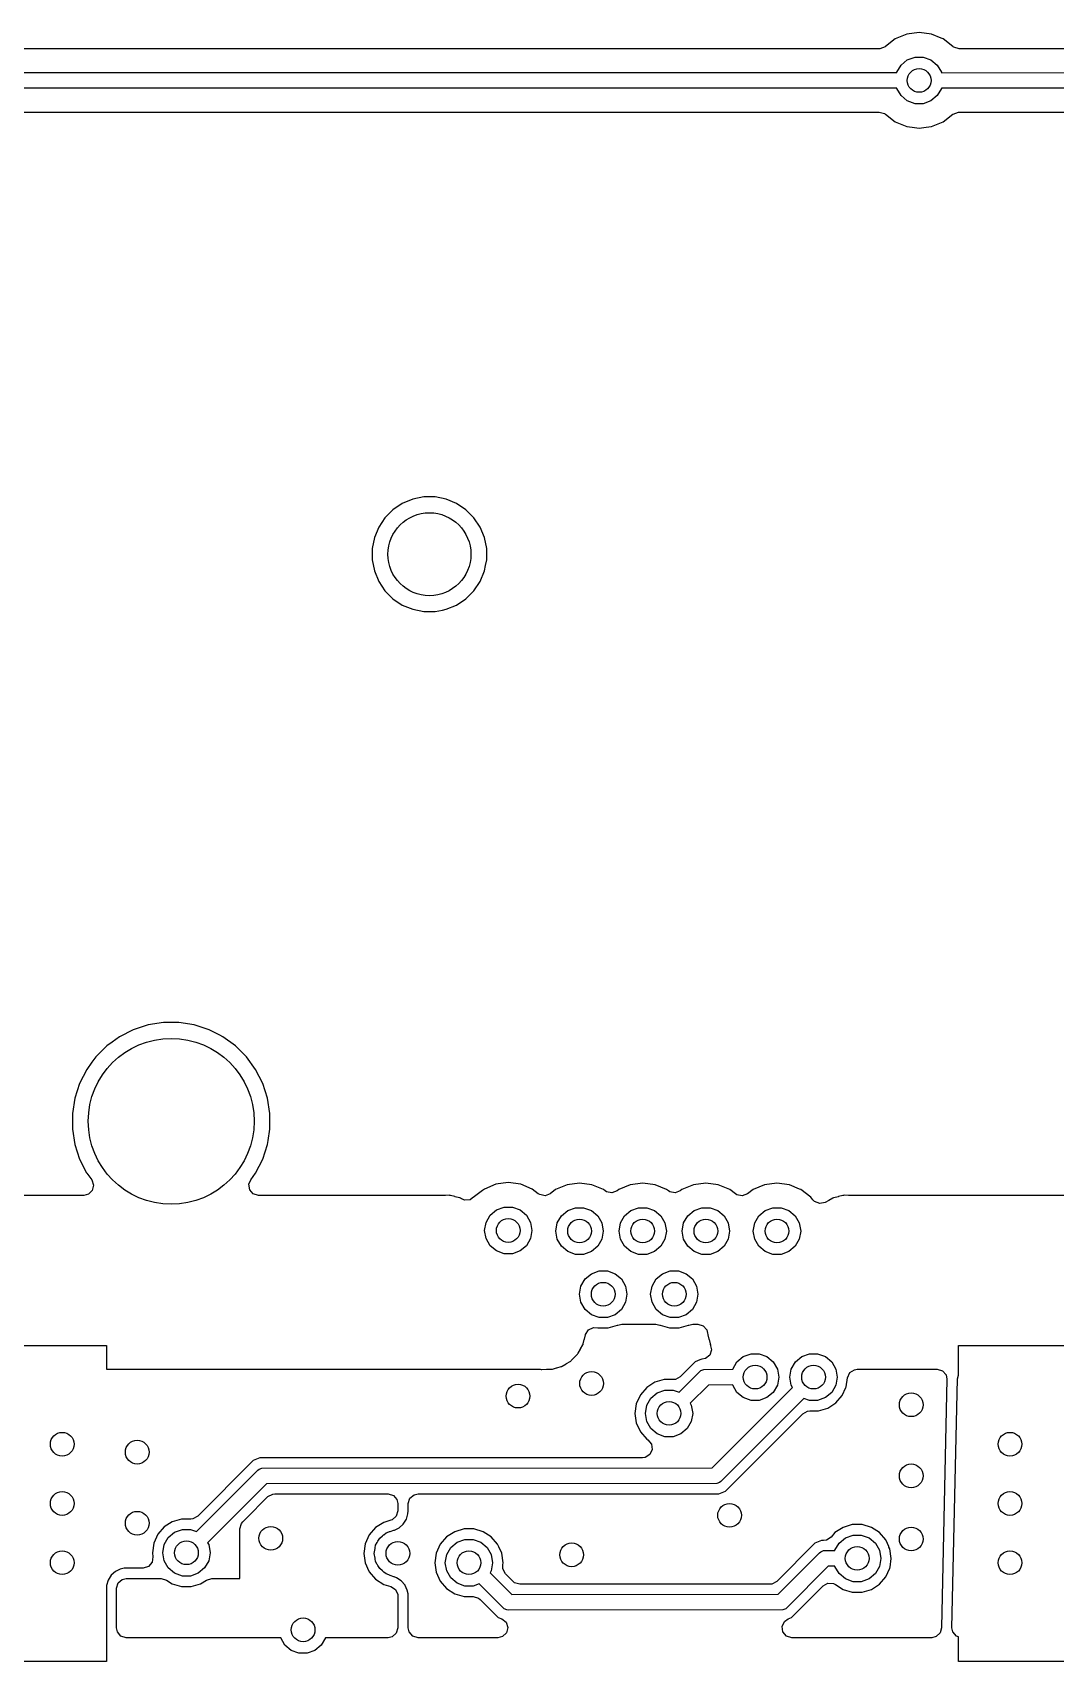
# Model space of a CAD drawing. Extents: x 0.7 to 11, y -6.1 to -1.6.
# Drawn here: x 2.046 to 2.556, y -6.119 to -5.307 of the extents above; entities that cross this region are included whole.
import ezdxf

# ---------------------------------------------------------------- set-up
doc = ezdxf.new("R2010")
doc.units = 0
doc.header["$MEASUREMENT"] = 0
doc.layers.add('BLACK', color=7, linetype='CONTINUOUS')

msp = doc.modelspace()

# ---------------------------------------------------------------- linework, layer by layer
at = {"layer": 'BLACK', "linetype": 'CONTINUOUS'}
for p, q in [((2.47627, -5.31006), (2.47133, -5.31385)), ((2.48202, -5.30768), (2.47627, -5.31006)), ((2.47627, -5.31006), (2.47627, -5.31006)), ((2.48819, -5.30686), (2.48202, -5.30768)), ((2.48202, -5.30768), (2.48202, -5.30768)), ((2.49436, -5.30768), (2.48819, -5.30686)), ((2.48819, -5.30686), (2.48819, -5.30686)), ((2.49918, -5.30967), (2.49436, -5.30768)), ((2.49436, -5.30768), (2.49436, -5.30768)), ((2.50011, -5.31006), (2.49918, -5.30967)), ((2.50505, -5.31385), (2.50011, -5.31006)), ((2.46824, -5.31494), (1.79947, -5.31494)), ((2.46865, -5.31492), (2.46824, -5.31494)), ((2.47122, -5.31393), (2.46865, -5.31492)), ((2.47133, -5.31385), (2.47122, -5.31393)), ((2.47133, -5.31385), (2.47133, -5.31385)), ((2.50516, -5.31393), (2.50505, -5.31385)), ((2.50505, -5.31385), (2.50505, -5.31385)), ((2.50549, -5.31417), (2.50516, -5.31393)), ((2.50813, -5.31494), (2.50549, -5.31417)), ((3.27139, -5.31494), (2.50813, -5.31494)), ((1.79066, -5.32685), (2.47707, -5.32677)), ((2.47707, -5.32677), (2.47709, -5.32667)), ((2.47709, -5.32667), (2.47914, -5.32312)), ((2.47914, -5.32312), (2.48228, -5.32048)), ((2.48228, -5.32048), (2.48614, -5.31908)), ((2.48614, -5.31908), (2.49024, -5.31908)), ((2.49024, -5.31908), (2.49409, -5.32048)), ((2.49409, -5.32048), (2.49724, -5.32312)), ((2.49724, -5.32312), (2.49929, -5.32667)), ((2.49929, -5.32667), (2.49932, -5.32685)), ((2.49932, -5.32685), (3.28022, -5.32677)), ((2.47706, -5.33457), (1.79064, -5.33464)), ((2.47709, -5.33475), (2.47706, -5.33457)), ((2.47914, -5.3383), (2.47709, -5.33475)), ((2.49929, -5.33475), (2.49724, -5.3383)), ((2.49931, -5.33464), (2.49929, -5.33475)), ((3.28021, -5.33457), (2.49931, -5.33464)), ((2.48228, -5.34094), (2.47914, -5.3383)), ((2.48614, -5.34234), (2.48228, -5.34094)), ((2.49024, -5.34234), (2.48614, -5.34234)), ((2.49409, -5.34094), (2.49024, -5.34234)), ((2.49724, -5.3383), (2.49409, -5.34094)), ((1.79947, -5.34648), (2.46824, -5.34648)), ((2.46824, -5.34648), (2.47088, -5.34725)), ((2.47088, -5.34725), (2.47122, -5.34749)), ((2.47122, -5.34749), (2.47133, -5.34757)), ((2.47133, -5.34757), (2.47133, -5.34757)), ((2.47133, -5.34757), (2.47627, -5.35136)), ((2.50011, -5.35136), (2.50505, -5.34757)), ((2.50505, -5.34757), (2.50516, -5.34749)), ((2.50505, -5.34757), (2.50505, -5.34757)), ((2.50516, -5.34749), (2.50773, -5.34649)), ((2.50773, -5.34649), (2.50813, -5.34648)), ((2.50813, -5.34648), (3.27139, -5.34648)), ((2.47627, -5.35136), (2.48202, -5.35374)), ((2.48202, -5.35374), (2.4847, -5.35409)), ((2.4847, -5.35409), (2.48819, -5.35455)), ((2.48819, -5.35455), (2.49168, -5.35409)), ((2.48819, -5.35455), (2.48819, -5.35455)), ((2.48819, -5.35455), (2.48819, -5.35455)), ((2.49168, -5.35409), (2.49436, -5.35374)), ((2.49436, -5.35374), (2.50011, -5.35136)), ((2.22589, -5.54474), (2.22191, -5.54872)), ((2.23056, -5.54162), (2.22589, -5.54474)), ((2.22589, -5.54474), (2.22589, -5.54474)), ((2.23576, -5.53946), (2.23056, -5.54162)), ((2.23056, -5.54162), (2.23056, -5.54162)), ((2.24128, -5.53837), (2.23576, -5.53946)), ((2.23576, -5.53946), (2.23576, -5.53946)), ((2.24691, -5.53837), (2.24128, -5.53837)), ((2.24128, -5.53837), (2.24128, -5.53837)), ((2.25243, -5.53946), (2.24691, -5.53837)), ((2.24691, -5.53837), (2.24691, -5.53837)), ((2.25762, -5.54162), (2.25243, -5.53946)), ((2.25243, -5.53946), (2.25243, -5.53946)), ((2.2623, -5.54474), (2.25762, -5.54162)), ((2.25762, -5.54162), (2.25762, -5.54162)), ((2.26628, -5.54872), (2.2623, -5.54474)), ((2.2623, -5.54474), (2.2623, -5.54474)), ((2.21878, -5.5534), (2.21663, -5.5586)), ((2.22191, -5.54872), (2.21878, -5.5534)), ((2.21878, -5.5534), (2.21878, -5.5534)), ((2.22191, -5.54872), (2.22191, -5.54872)), ((2.26941, -5.5534), (2.26628, -5.54872)), ((2.26628, -5.54872), (2.26628, -5.54872)), ((2.27156, -5.5586), (2.26941, -5.5534)), ((2.26941, -5.5534), (2.26941, -5.5534)), ((2.26941, -5.5534), (2.26941, -5.5534)), ((2.21663, -5.5586), (2.21553, -5.56412)), ((2.21663, -5.5586), (2.21663, -5.5586)), ((2.27266, -5.56412), (2.27156, -5.5586)), ((2.27156, -5.5586), (2.27156, -5.5586)), ((2.27156, -5.5586), (2.27156, -5.5586)), ((2.21553, -5.56412), (2.21553, -5.56412)), ((2.21553, -5.56412), (2.21553, -5.56974)), ((2.21553, -5.56974), (2.21553, -5.56974)), ((2.21553, -5.56974), (2.21553, -5.56974)), ((2.21553, -5.56974), (2.21663, -5.57526)), ((2.2721, -5.57253), (2.27266, -5.56974)), ((2.27266, -5.56974), (2.27266, -5.56412)), ((2.21663, -5.57526), (2.21663, -5.57526)), ((2.21663, -5.57526), (2.21878, -5.58046)), ((2.26941, -5.58046), (2.27156, -5.57526)), ((2.27156, -5.57526), (2.2721, -5.57253)), ((2.21878, -5.58046), (2.21878, -5.58046)), ((2.21878, -5.58046), (2.22191, -5.58514)), ((2.22191, -5.58514), (2.22191, -5.58514)), ((2.22191, -5.58514), (2.22589, -5.58912)), ((2.2623, -5.58912), (2.26628, -5.58514)), ((2.26628, -5.58514), (2.26941, -5.58046)), ((2.22589, -5.58912), (2.22589, -5.58912)), ((2.22589, -5.58912), (2.23056, -5.59224)), ((2.23056, -5.59224), (2.23056, -5.59224)), ((2.23056, -5.59224), (2.23056, -5.59224)), ((2.23056, -5.59224), (2.23576, -5.59439)), ((2.23576, -5.59439), (2.23576, -5.59439)), ((2.23576, -5.59439), (2.23576, -5.59439)), ((2.23576, -5.59439), (2.24128, -5.59549)), ((2.24691, -5.59549), (2.25062, -5.59475)), ((2.25062, -5.59475), (2.25243, -5.59439)), ((2.25243, -5.59439), (2.25762, -5.59224)), ((2.25762, -5.59224), (2.2623, -5.58912)), ((2.24128, -5.59549), (2.24128, -5.59549)), ((2.24128, -5.59549), (2.24691, -5.59549)), ((2.09646, -5.80398), (2.08955, -5.8075)), ((2.10383, -5.80159), (2.09646, -5.80398)), ((2.11148, -5.80037), (2.10383, -5.80159)), ((2.11923, -5.80037), (2.11148, -5.80037)), ((2.11148, -5.80037), (2.11148, -5.80037)), ((2.12688, -5.80159), (2.11923, -5.80037)), ((2.11923, -5.80037), (2.11923, -5.80037)), ((2.13425, -5.80398), (2.12688, -5.80159)), ((2.13961, -5.80671), (2.13425, -5.80398)), ((2.08328, -5.81205), (2.0778, -5.81753)), ((2.08597, -5.8101), (2.08328, -5.81205)), ((2.08328, -5.81205), (2.08328, -5.81205)), ((2.08328, -5.81205), (2.08328, -5.81205)), ((2.08955, -5.8075), (2.08597, -5.8101)), ((2.14116, -5.8075), (2.13961, -5.80671)), ((2.14743, -5.81205), (2.14116, -5.8075)), ((2.15291, -5.81753), (2.14743, -5.81205)), ((2.07585, -5.82023), (2.07325, -5.8238)), ((2.0778, -5.81753), (2.07585, -5.82023)), ((2.0778, -5.81753), (2.0778, -5.81753)), ((2.0778, -5.81753), (2.0778, -5.81753)), ((2.15746, -5.8238), (2.15291, -5.81753)), ((2.07325, -5.8238), (2.06973, -5.83071)), ((2.16098, -5.83071), (2.15746, -5.8238)), ((2.06733, -5.83808), (2.06612, -5.84573)), ((2.06973, -5.83071), (2.06733, -5.83808)), ((2.16337, -5.83808), (2.16098, -5.83071)), ((2.16459, -5.84573), (2.16337, -5.83808)), ((2.06612, -5.84573), (2.06612, -5.85348)), ((2.16459, -5.85348), (2.16459, -5.84573)), ((2.06612, -5.85348), (2.06733, -5.86113)), ((2.16369, -5.85913), (2.16459, -5.85348)), ((2.06733, -5.86113), (2.06973, -5.86851)), ((2.16098, -5.8685), (2.16337, -5.86113)), ((2.16337, -5.86113), (2.16369, -5.85913)), ((2.06973, -5.86851), (2.0732, -5.87532)), ((2.15746, -5.87541), (2.16098, -5.8685)), ((2.0732, -5.87532), (2.07325, -5.87541)), ((2.07325, -5.87541), (2.07574, -5.87884)), ((2.07574, -5.87884), (2.07667, -5.88143)), ((2.15408, -5.88102), (2.15497, -5.87884)), ((2.15497, -5.87884), (2.15746, -5.87541)), ((2.07179, -5.88659), (0.78563, -5.88659)), ((2.07407, -5.88603), (2.07179, -5.88659)), ((2.07604, -5.88411), (2.07407, -5.88603)), ((2.07667, -5.88143), (2.07604, -5.88411)), ((2.15448, -5.88374), (2.15408, -5.88102)), ((2.15628, -5.88582), (2.15448, -5.88374)), ((2.15892, -5.88659), (2.15628, -5.88582)), ((2.2516, -5.88659), (2.15892, -5.88659)), ((2.25174, -5.88659), (2.2516, -5.88659)), ((2.25205, -5.88658), (2.25174, -5.88659)), ((2.25396, -5.88652), (2.25205, -5.88658)), ((2.25426, -5.88656), (2.25396, -5.88652)), ((2.25396, -5.88652), (2.25396, -5.88652)), ((2.25456, -5.88659), (2.25426, -5.88656)), ((2.25671, -5.88717), (2.25456, -5.88659)), ((2.25456, -5.88659), (2.25456, -5.88659)), ((2.25685, -5.88721), (2.25671, -5.88717)), ((2.25671, -5.88717), (2.25671, -5.88717)), ((2.25901, -5.88772), (2.25685, -5.88721)), ((2.26652, -5.88719), (2.2663, -5.88742)), ((2.27054, -5.88411), (2.26652, -5.88719)), ((2.26652, -5.88719), (2.26652, -5.88719)), ((2.26652, -5.88719), (2.26652, -5.88719)), ((2.27146, -5.8834), (2.27054, -5.88411)), ((2.27721, -5.88102), (2.27146, -5.8834)), ((2.28338, -5.88021), (2.27721, -5.88102)), ((2.27721, -5.88102), (2.27721, -5.88102)), ((2.28956, -5.88102), (2.28338, -5.88021)), ((2.28338, -5.88021), (2.28338, -5.88021)), ((2.29531, -5.8834), (2.28956, -5.88102)), ((2.28956, -5.88102), (2.28956, -5.88102)), ((2.29835, -5.88574), (2.29531, -5.8834)), ((2.29903, -5.88618), (2.29835, -5.88574)), ((2.30173, -5.88673), (2.29903, -5.88618)), ((2.30429, -5.88574), (2.30173, -5.88673)), ((2.30697, -5.88368), (2.30429, -5.88574)), ((2.31273, -5.8813), (2.30697, -5.88368)), ((2.3189, -5.88048), (2.31273, -5.8813)), ((2.31273, -5.8813), (2.31273, -5.8813)), ((2.32507, -5.8813), (2.3189, -5.88048)), ((2.3189, -5.88048), (2.3189, -5.88048)), ((2.33082, -5.88368), (2.32507, -5.8813)), ((2.32507, -5.8813), (2.32507, -5.8813)), ((2.33167, -5.88433), (2.33082, -5.88368)), ((2.33236, -5.88477), (2.33167, -5.88433)), ((2.33505, -5.88533), (2.33236, -5.88477)), ((2.33762, -5.88433), (2.33505, -5.88533)), ((2.33847, -5.88368), (2.33762, -5.88433)), ((2.34422, -5.8813), (2.33847, -5.88368)), ((2.35039, -5.88048), (2.34422, -5.8813)), ((2.34422, -5.8813), (2.34422, -5.8813)), ((2.35657, -5.8813), (2.35039, -5.88048)), ((2.35039, -5.88048), (2.35039, -5.88048)), ((2.36232, -5.88368), (2.35657, -5.8813)), ((2.35657, -5.8813), (2.35657, -5.8813)), ((2.36317, -5.88433), (2.36232, -5.88368)), ((2.36385, -5.88477), (2.36317, -5.88433)), ((2.36655, -5.88533), (2.36385, -5.88477)), ((2.36911, -5.88433), (2.36655, -5.88533)), ((2.36997, -5.88368), (2.36911, -5.88433)), ((2.37572, -5.8813), (2.36997, -5.88368)), ((2.38189, -5.88048), (2.37572, -5.8813)), ((2.37572, -5.8813), (2.37572, -5.8813)), ((2.38806, -5.8813), (2.38189, -5.88048)), ((2.38189, -5.88048), (2.38189, -5.88048)), ((2.39381, -5.88368), (2.38806, -5.8813)), ((2.38806, -5.8813), (2.38806, -5.8813)), ((2.39663, -5.88584), (2.39381, -5.88368)), ((2.39732, -5.88628), (2.39663, -5.88584)), ((2.40001, -5.88684), (2.39732, -5.88628)), ((2.40258, -5.88584), (2.40001, -5.88684)), ((2.4054, -5.88368), (2.40258, -5.88584)), ((2.41115, -5.8813), (2.4054, -5.88368)), ((2.41732, -5.88048), (2.41115, -5.8813)), ((2.41115, -5.8813), (2.41115, -5.8813)), ((2.42349, -5.8813), (2.41732, -5.88048)), ((2.41732, -5.88048), (2.41732, -5.88048)), ((2.42858, -5.8834), (2.42349, -5.8813)), ((2.42349, -5.8813), (2.42349, -5.8813)), ((2.42925, -5.88368), (2.42858, -5.8834)), ((2.43418, -5.88747), (2.42925, -5.88368)), ((2.44787, -5.88721), (2.44571, -5.88772)), ((2.44802, -5.88717), (2.44787, -5.88721)), ((2.45016, -5.88659), (2.44802, -5.88717)), ((2.45046, -5.88655), (2.45016, -5.88659)), ((2.45076, -5.88652), (2.45046, -5.88655)), ((2.45298, -5.88659), (2.45076, -5.88652)), ((2.45076, -5.88652), (2.45076, -5.88652)), ((2.45076, -5.88652), (2.45076, -5.88652)), ((2.45313, -5.88659), (2.45298, -5.88659)), ((4.52268, -5.88659), (2.45313, -5.88659)), ((2.2593, -5.88782), (2.25901, -5.88772)), ((2.25957, -5.88794), (2.2593, -5.88782)), ((2.26005, -5.88821), (2.25957, -5.88794)), ((2.25957, -5.88794), (2.25957, -5.88794)), ((2.26029, -5.88835), (2.26005, -5.88821)), ((2.26163, -5.88888), (2.26029, -5.88835)), ((2.26438, -5.88872), (2.26163, -5.88888)), ((2.26624, -5.88736), (2.26438, -5.88872)), ((2.2663, -5.88742), (2.26624, -5.88736)), ((2.27434, -5.89646), (2.27748, -5.89383)), ((2.27748, -5.89383), (2.28133, -5.89242)), ((2.28133, -5.89242), (2.28544, -5.89242)), ((2.28544, -5.89242), (2.28929, -5.89383)), ((2.28929, -5.89383), (2.29243, -5.89646)), ((2.30985, -5.89674), (2.31299, -5.8941)), ((2.31299, -5.8941), (2.31685, -5.8927)), ((2.31685, -5.8927), (2.32095, -5.8927)), ((2.32095, -5.8927), (2.3248, -5.8941)), ((2.3248, -5.8941), (2.32795, -5.89674)), ((2.34135, -5.89674), (2.34449, -5.8941)), ((2.34449, -5.8941), (2.34834, -5.8927)), ((2.34834, -5.8927), (2.35244, -5.8927)), ((2.35244, -5.8927), (2.3563, -5.8941)), ((2.3563, -5.8941), (2.35944, -5.89674)), ((2.37284, -5.89674), (2.37598, -5.8941)), ((2.37598, -5.8941), (2.37984, -5.8927)), ((2.37984, -5.8927), (2.38394, -5.8927)), ((2.38394, -5.8927), (2.3878, -5.8941)), ((2.3878, -5.8941), (2.39094, -5.89674)), ((2.40828, -5.89674), (2.41142, -5.8941)), ((2.41142, -5.8941), (2.41527, -5.8927)), ((2.41527, -5.8927), (2.41937, -5.8927)), ((2.41937, -5.8927), (2.42323, -5.8941)), ((2.42323, -5.8941), (2.42637, -5.89674)), ((2.43516, -5.88874), (2.43418, -5.88747)), ((2.43418, -5.88747), (2.43418, -5.88747)), ((2.43418, -5.88747), (2.43418, -5.88747)), ((2.43608, -5.88965), (2.43516, -5.88874)), ((2.43865, -5.89063), (2.43608, -5.88965)), ((2.44134, -5.89006), (2.43865, -5.89063)), ((2.4431, -5.88912), (2.44134, -5.89006)), ((2.44323, -5.88905), (2.4431, -5.88912)), ((2.44515, -5.88794), (2.44323, -5.88905)), ((2.44543, -5.88782), (2.44515, -5.88794)), ((2.44571, -5.88772), (2.44543, -5.88782)), ((2.27157, -5.90406), (2.27229, -5.90002)), ((2.27229, -5.90002), (2.27434, -5.89646)), ((2.29243, -5.89646), (2.29448, -5.90002)), ((2.29448, -5.90002), (2.2952, -5.90406)), ((2.30709, -5.90433), (2.3078, -5.90029)), ((2.3078, -5.90029), (2.30985, -5.89674)), ((2.32795, -5.89674), (2.33, -5.90029)), ((2.33, -5.90029), (2.33071, -5.90433)), ((2.33858, -5.90433), (2.33929, -5.90029)), ((2.33929, -5.90029), (2.34135, -5.89674)), ((2.35944, -5.89674), (2.36149, -5.90029)), ((2.36149, -5.90029), (2.3622, -5.90433)), ((2.37008, -5.90433), (2.37079, -5.90029)), ((2.37079, -5.90029), (2.37284, -5.89674)), ((2.39094, -5.89674), (2.39299, -5.90029)), ((2.39299, -5.90029), (2.3937, -5.90433)), ((2.40551, -5.90433), (2.40622, -5.90029)), ((2.40622, -5.90029), (2.40828, -5.89674)), ((2.42637, -5.89674), (2.42842, -5.90029)), ((2.42842, -5.90029), (2.42913, -5.90433)), ((2.27229, -5.90809), (2.27157, -5.90406)), ((2.27434, -5.91165), (2.27229, -5.90809)), ((2.29448, -5.90809), (2.29243, -5.91165)), ((2.2952, -5.90406), (2.29448, -5.90809)), ((2.3078, -5.90837), (2.30709, -5.90433)), ((2.30985, -5.91192), (2.3078, -5.90837)), ((2.33, -5.90837), (2.32795, -5.91192)), ((2.33071, -5.90433), (2.33, -5.90837)), ((2.33929, -5.90837), (2.33858, -5.90433)), ((2.34135, -5.91192), (2.33929, -5.90837)), ((2.36149, -5.90837), (2.35944, -5.91192)), ((2.3622, -5.90433), (2.36149, -5.90837)), ((2.37079, -5.90837), (2.37008, -5.90433)), ((2.37284, -5.91192), (2.37079, -5.90837)), ((2.39299, -5.90837), (2.39094, -5.91192)), ((2.3937, -5.90433), (2.39299, -5.90837)), ((2.40622, -5.90837), (2.40551, -5.90433)), ((2.40828, -5.91192), (2.40622, -5.90837)), ((2.42842, -5.90837), (2.42637, -5.91192)), ((2.42913, -5.90433), (2.42842, -5.90837)), ((2.27748, -5.91428), (2.27434, -5.91165)), ((2.28133, -5.91569), (2.27748, -5.91428)), ((2.28544, -5.91569), (2.28133, -5.91569)), ((2.28929, -5.91428), (2.28544, -5.91569)), ((2.29243, -5.91165), (2.28929, -5.91428)), ((2.31299, -5.91456), (2.30985, -5.91192)), ((2.31685, -5.91596), (2.31299, -5.91456)), ((2.32095, -5.91596), (2.31685, -5.91596)), ((2.3248, -5.91456), (2.32095, -5.91596)), ((2.32795, -5.91192), (2.3248, -5.91456)), ((2.34449, -5.91456), (2.34135, -5.91192)), ((2.34834, -5.91596), (2.34449, -5.91456)), ((2.35244, -5.91596), (2.34834, -5.91596)), ((2.3563, -5.91456), (2.35244, -5.91596)), ((2.35944, -5.91192), (2.3563, -5.91456)), ((2.37598, -5.91456), (2.37284, -5.91192)), ((2.37984, -5.91596), (2.37598, -5.91456)), ((2.38394, -5.91596), (2.37984, -5.91596)), ((2.3878, -5.91456), (2.38394, -5.91596)), ((2.39094, -5.91192), (2.3878, -5.91456)), ((2.41142, -5.91456), (2.40828, -5.91192)), ((2.41527, -5.91596), (2.41142, -5.91456)), ((2.41937, -5.91596), (2.41527, -5.91596)), ((2.42323, -5.91456), (2.41937, -5.91596)), ((2.42637, -5.91192), (2.42323, -5.91456)), ((2.32166, -5.92823), (2.3248, -5.9256)), ((2.3248, -5.9256), (2.32866, -5.9242)), ((2.32866, -5.9242), (2.33276, -5.9242)), ((2.33276, -5.9242), (2.33661, -5.9256)), ((2.33661, -5.9256), (2.33976, -5.92823)), ((2.35709, -5.92823), (2.36024, -5.9256)), ((2.36024, -5.9256), (2.36409, -5.9242)), ((2.36409, -5.9242), (2.36819, -5.9242)), ((2.36819, -5.9242), (2.37205, -5.9256)), ((2.37205, -5.9256), (2.37519, -5.92823)), ((2.3189, -5.93583), (2.31961, -5.93179)), ((2.31961, -5.93987), (2.3189, -5.93583)), ((2.31961, -5.93179), (2.32166, -5.92823)), ((2.33976, -5.92823), (2.34181, -5.93179)), ((2.34181, -5.93179), (2.34252, -5.93583)), ((2.34252, -5.93583), (2.34181, -5.93987)), ((2.35433, -5.93583), (2.35504, -5.93179)), ((2.35504, -5.93987), (2.35433, -5.93583)), ((2.35504, -5.93179), (2.35709, -5.92823)), ((2.37519, -5.92823), (2.37724, -5.93179)), ((2.37724, -5.93179), (2.37795, -5.93583)), ((2.37795, -5.93583), (2.37724, -5.93987)), ((2.32166, -5.94342), (2.31961, -5.93987)), ((2.3248, -5.94606), (2.32166, -5.94342)), ((2.33976, -5.94342), (2.33661, -5.94606)), ((2.34181, -5.93987), (2.33976, -5.94342)), ((2.35709, -5.94342), (2.35504, -5.93987)), ((2.36024, -5.94606), (2.35709, -5.94342)), ((2.37519, -5.94342), (2.37205, -5.94606)), ((2.37724, -5.93987), (2.37519, -5.94342)), ((2.32866, -5.94746), (2.3248, -5.94606)), ((2.33276, -5.94746), (2.32866, -5.94746)), ((2.33661, -5.94606), (2.33276, -5.94746)), ((2.33313, -5.95266), (2.33777, -5.95129)), ((2.33777, -5.95129), (2.33792, -5.95123)), ((2.33777, -5.95129), (2.33777, -5.95129)), ((2.33792, -5.95123), (2.33994, -5.95079)), ((2.33994, -5.95079), (2.35691, -5.95079)), ((2.35691, -5.95079), (2.35893, -5.95123)), ((2.35893, -5.95123), (2.35908, -5.95129)), ((2.35908, -5.95129), (2.35908, -5.95129)), ((2.35908, -5.95129), (2.35908, -5.95129)), ((2.35908, -5.95129), (2.36372, -5.95266)), ((2.36409, -5.94746), (2.36024, -5.94606)), ((2.36819, -5.94746), (2.36409, -5.94746)), ((2.37205, -5.94606), (2.36819, -5.94746)), ((2.36856, -5.95266), (2.37321, -5.95129)), ((2.37321, -5.95129), (2.37335, -5.95123)), ((2.37321, -5.95129), (2.37321, -5.95129)), ((2.37335, -5.95123), (2.37538, -5.95079)), ((2.37538, -5.95079), (2.3779, -5.95079)), ((2.3779, -5.95079), (2.38054, -5.95156)), ((2.38054, -5.95156), (2.38234, -5.95364)), ((2.32075, -5.96059), (2.32126, -5.95842)), ((2.32126, -5.95842), (2.3213, -5.95828)), ((2.3213, -5.95828), (2.32187, -5.95614)), ((2.32187, -5.95614), (2.32191, -5.95599)), ((2.32187, -5.95614), (2.32187, -5.95614)), ((2.32191, -5.95599), (2.32334, -5.95364)), ((2.32334, -5.95364), (2.32581, -5.95244)), ((2.32581, -5.95244), (2.328, -5.95257)), ((2.328, -5.95257), (2.32829, -5.95266)), ((2.32829, -5.95266), (2.32829, -5.95266)), ((2.32829, -5.95266), (2.33313, -5.95266)), ((2.36372, -5.95266), (2.36856, -5.95266)), ((2.38234, -5.95364), (2.38266, -5.95523)), ((2.38266, -5.95523), (2.38275, -5.95522)), ((2.38275, -5.95522), (2.38282, -5.95584)), ((2.38282, -5.95584), (2.38285, -5.95614)), ((2.38285, -5.95614), (2.38285, -5.95614)), ((2.38285, -5.95614), (2.38343, -5.95828)), ((2.38343, -5.95828), (2.38347, -5.95843)), ((2.38347, -5.95843), (2.38398, -5.96059)), ((1.92559, -5.96142), (2.08307, -5.96142)), ((2.08307, -5.96142), (2.08307, -5.97325)), ((2.31474, -5.96894), (2.31626, -5.96732)), ((2.31626, -5.96732), (2.31636, -5.96721)), ((2.31636, -5.96721), (2.31793, -5.96564)), ((2.31793, -5.96564), (2.31812, -5.9654)), ((2.31793, -5.96564), (2.31793, -5.96564)), ((2.31812, -5.9654), (2.31829, -5.96516)), ((2.31829, -5.96516), (2.31934, -5.9632)), ((2.31829, -5.96516), (2.31829, -5.96516)), ((2.31934, -5.9632), (2.31942, -5.96307)), ((2.31942, -5.96307), (2.32053, -5.96115)), ((2.32053, -5.96115), (2.32064, -5.96087)), ((2.32053, -5.96115), (2.32053, -5.96115)), ((2.32064, -5.96087), (2.32075, -5.96059)), ((2.32075, -5.96059), (2.32075, -5.96059)), ((2.37979, -5.96821), (2.37887, -5.96859)), ((2.37982, -5.96821), (2.37979, -5.96821)), ((2.38163, -5.96786), (2.37982, -5.96821)), ((2.38379, -5.96616), (2.38163, -5.96786)), ((2.38469, -5.96356), (2.38379, -5.96616)), ((2.38398, -5.96059), (2.38408, -5.96087)), ((2.38408, -5.96087), (2.38432, -5.96144)), ((2.38432, -5.96144), (2.38419, -5.9615)), ((2.38419, -5.9615), (2.38469, -5.96356)), ((2.39738, -5.96957), (2.40052, -5.96694)), ((2.40052, -5.96694), (2.40438, -5.96553)), ((2.40438, -5.96553), (2.40848, -5.96553)), ((2.40848, -5.96553), (2.41233, -5.96694)), ((2.41233, -5.96694), (2.41548, -5.96957)), ((2.42649, -5.96957), (2.42963, -5.96694)), ((2.42963, -5.96694), (2.43349, -5.96553)), ((2.43349, -5.96553), (2.43759, -5.96553)), ((2.43759, -5.96553), (2.44144, -5.96694)), ((2.44144, -5.96694), (2.44459, -5.96957)), ((2.50787, -5.97617), (2.50787, -5.96142)), ((2.50787, -5.96142), (2.66535, -5.96142)), ((2.08307, -5.97325), (2.29931, -5.97325)), ((2.29931, -5.97325), (2.29985, -5.97331)), ((2.29985, -5.97331), (2.29985, -5.97329)), ((2.29985, -5.97329), (2.30017, -5.97332)), ((2.30017, -5.97332), (2.30239, -5.97325)), ((2.30017, -5.97332), (2.30017, -5.97332)), ((2.30017, -5.97332), (2.30017, -5.97332)), ((2.30239, -5.97325), (2.30254, -5.97325)), ((2.30254, -5.97325), (2.30476, -5.97325)), ((2.30476, -5.97325), (2.30506, -5.97321)), ((2.30506, -5.97321), (2.30535, -5.97316)), ((2.30535, -5.97316), (2.30536, -5.97316)), ((2.30536, -5.97316), (2.30749, -5.97252)), ((2.30749, -5.97252), (2.30762, -5.97248)), ((2.30762, -5.97248), (2.30977, -5.97191)), ((2.30977, -5.9719), (2.31005, -5.97179)), ((2.30977, -5.97191), (2.30977, -5.9719)), ((2.31005, -5.97179), (2.31032, -5.97167)), ((2.31032, -5.97167), (2.31222, -5.9705)), ((2.31032, -5.97167), (2.31032, -5.97167)), ((2.31032, -5.97167), (2.31032, -5.97167)), ((2.31222, -5.9705), (2.31234, -5.97042)), ((2.31234, -5.97042), (2.31426, -5.96931)), ((2.31426, -5.96931), (2.3145, -5.96913)), ((2.31426, -5.96931), (2.31426, -5.96931)), ((2.3145, -5.96913), (2.31474, -5.96894)), ((2.36855, -5.98468), (2.37879, -5.97438)), ((2.3765, -5.96957), (2.36911, -5.97696)), ((2.37887, -5.96859), (2.3765, -5.96957)), ((2.3765, -5.96957), (2.3765, -5.96957)), ((2.37879, -5.97438), (2.37939, -5.97389)), ((2.37887, -5.96859), (2.37887, -5.96859)), ((2.37939, -5.97389), (2.3808, -5.9733)), ((2.3808, -5.9733), (2.39531, -5.97326)), ((2.39531, -5.97326), (2.39533, -5.97313)), ((2.39533, -5.97313), (2.39738, -5.96957)), ((2.41548, -5.96957), (2.41753, -5.97313)), ((2.41753, -5.97313), (2.41824, -5.97717)), ((2.42373, -5.97717), (2.42444, -5.97313)), ((2.42444, -5.97313), (2.42649, -5.96957)), ((2.44459, -5.96957), (2.44664, -5.97313)), ((2.44664, -5.97313), (2.44735, -5.97717)), ((2.4525, -5.97744), (2.45365, -5.97493)), ((2.45365, -5.97493), (2.45596, -5.97345)), ((2.45596, -5.97345), (2.45734, -5.97325)), ((2.45734, -5.97325), (2.49718, -5.97325)), ((2.49718, -5.97325), (2.49982, -5.97402)), ((2.49982, -5.97402), (2.50162, -5.9761)), ((2.50162, -5.9761), (2.50206, -5.97824)), ((2.50729, -5.97802), (2.50787, -5.97617)), ((2.35238, -5.98237), (2.34921, -5.98603)), ((2.35645, -5.97975), (2.35238, -5.98237)), ((2.3611, -5.97839), (2.35645, -5.97975)), ((2.35645, -5.97975), (2.35645, -5.97975)), ((2.35645, -5.97975), (2.35645, -5.97975)), ((2.35761, -5.98499), (2.36147, -5.98359)), ((2.36566, -5.97839), (2.3611, -5.97839)), ((2.36147, -5.98359), (2.36557, -5.98359)), ((2.36557, -5.98359), (2.36855, -5.98468)), ((2.3667, -5.97828), (2.36566, -5.97839)), ((2.36911, -5.97696), (2.3667, -5.97828)), ((2.38311, -5.9811), (2.37405, -5.99021)), ((2.3953, -5.98106), (2.38311, -5.9811)), ((2.38503, -6.02244), (2.42508, -5.98231)), ((2.39533, -5.9812), (2.3953, -5.98106)), ((2.39738, -5.98476), (2.39533, -5.9812)), ((2.41753, -5.9812), (2.41548, -5.98476)), ((2.41824, -5.97717), (2.41753, -5.9812)), ((2.42444, -5.9812), (2.42373, -5.97717)), ((2.42508, -5.98231), (2.42444, -5.9812)), ((2.44664, -5.9812), (2.44459, -5.98476)), ((2.44735, -5.97717), (2.44664, -5.9812)), ((2.44984, -5.98636), (2.45166, -5.98237)), ((2.45166, -5.98237), (2.45185, -5.98196)), ((2.45185, -5.98196), (2.4525, -5.97744)), ((2.45185, -5.98196), (2.45185, -5.98196)), ((2.50206, -5.97824), (2.49931, -6.10196)), ((2.50453, -6.10208), (2.50729, -5.97802)), ((2.3472, -5.99043), (2.34651, -5.99522)), ((2.34921, -5.98603), (2.3472, -5.99043)), ((2.3472, -5.99043), (2.3472, -5.99043)), ((2.34921, -5.98603), (2.34921, -5.98603)), ((2.35171, -5.99522), (2.35242, -5.99118)), ((2.35242, -5.99118), (2.35447, -5.98763)), ((2.35447, -5.98763), (2.35761, -5.98499)), ((2.37405, -5.99021), (2.37462, -5.99118)), ((2.37462, -5.99118), (2.37533, -5.99522)), ((2.43065, -5.98776), (2.38934, -6.02916)), ((2.40052, -5.98739), (2.39738, -5.98476)), ((2.40438, -5.9888), (2.40052, -5.98739)), ((2.40848, -5.9888), (2.40438, -5.9888)), ((2.41233, -5.98739), (2.40848, -5.9888)), ((2.41548, -5.98476), (2.41233, -5.98739)), ((2.43349, -5.9888), (2.43065, -5.98776)), ((2.43759, -5.9888), (2.43349, -5.9888)), ((2.44144, -5.98739), (2.43759, -5.9888)), ((2.43796, -5.994), (2.4426, -5.99263)), ((2.44459, -5.98476), (2.44144, -5.98739)), ((2.4426, -5.99263), (2.44667, -5.99002)), ((2.44667, -5.99002), (2.44984, -5.98636)), ((2.34651, -5.99522), (2.3472, -6.00001)), ((2.3472, -6.00001), (2.3472, -6.00001)), ((2.3472, -6.00001), (2.34921, -6.00441)), ((2.35242, -5.99926), (2.35171, -5.99522)), ((2.35447, -6.00281), (2.35242, -5.99926)), ((2.37462, -5.99926), (2.37256, -6.00281)), ((2.37533, -5.99522), (2.37462, -5.99926)), ((2.39163, -6.03397), (2.43018, -5.99543)), ((2.43018, -5.99543), (2.43259, -5.99411)), ((2.43259, -5.99411), (2.43363, -5.994)), ((2.43363, -5.994), (2.43796, -5.994)), ((2.34921, -6.00441), (2.34921, -6.00441)), ((2.34921, -6.00441), (2.35238, -6.00807)), ((2.35238, -6.00807), (2.35238, -6.00807)), ((2.35238, -6.00807), (2.35294, -6.00843)), ((2.35294, -6.00843), (2.35475, -6.01051)), ((2.35761, -6.00545), (2.35447, -6.00281)), ((2.36147, -6.00685), (2.35761, -6.00545)), ((2.36557, -6.00685), (2.36147, -6.00685)), ((2.36942, -6.00545), (2.36557, -6.00685)), ((2.37256, -6.00281), (2.36942, -6.00545)), ((2.35399, -6.01574), (2.35168, -6.01722)), ((2.35514, -6.01323), (2.35399, -6.01574)), ((2.35475, -6.01051), (2.35514, -6.01323)), ((2.12802, -6.05419), (2.15853, -6.02359)), ((2.15624, -6.01878), (2.12856, -6.04647)), ((2.15953, -6.01742), (2.15624, -6.01878)), ((2.15853, -6.02359), (2.15913, -6.0231)), ((2.15913, -6.0231), (2.16055, -6.02252)), ((2.3503, -6.01742), (2.15953, -6.01742)), ((2.16055, -6.02252), (2.38503, -6.02244)), ((2.35168, -6.01722), (2.3503, -6.01742)), ((2.16285, -6.03031), (2.13351, -6.05973)), ((2.38733, -6.03024), (2.16285, -6.03031)), ((2.38874, -6.02965), (2.38733, -6.03024)), ((2.38934, -6.02916), (2.38874, -6.02965)), ((2.15247, -6.0479), (2.1636, -6.03676)), ((2.1636, -6.03676), (2.16601, -6.03545)), ((2.16601, -6.03545), (2.16705, -6.03533)), ((2.16705, -6.03533), (2.22346, -6.03533)), ((2.22346, -6.03533), (2.2261, -6.03611)), ((2.2261, -6.03611), (2.22791, -6.03819)), ((2.22791, -6.03819), (2.22835, -6.04022)), ((2.22835, -6.04022), (2.22835, -6.04383)), ((2.23356, -6.04022), (2.23434, -6.03758)), ((2.23356, -6.04383), (2.23356, -6.04022)), ((2.23434, -6.03758), (2.23642, -6.03578)), ((2.23642, -6.03578), (2.23844, -6.03533)), ((2.23844, -6.03533), (2.38834, -6.03533)), ((2.38834, -6.03533), (2.39163, -6.03397)), ((2.38834, -6.03533), (2.38834, -6.03533)), ((2.1159, -6.04926), (2.11183, -6.05188)), ((2.12055, -6.0479), (2.1159, -6.04926)), ((2.1159, -6.04926), (2.1159, -6.04926)), ((2.1159, -6.04926), (2.1159, -6.04926)), ((2.12511, -6.0479), (2.12055, -6.0479)), ((2.12615, -6.04778), (2.12511, -6.0479)), ((2.12856, -6.04647), (2.12615, -6.04778)), ((2.15038, -6.05014), (2.15104, -6.04932)), ((2.15104, -6.04932), (2.15247, -6.0479)), ((2.22128, -6.04956), (2.21721, -6.05218)), ((2.22484, -6.04852), (2.22128, -6.04956)), ((2.22128, -6.04956), (2.22128, -6.04956)), ((2.22549, -6.04827), (2.22484, -6.04852)), ((2.22757, -6.04647), (2.22549, -6.04827)), ((2.22835, -6.04383), (2.22757, -6.04647)), ((2.23099, -6.05041), (2.23258, -6.04794)), ((2.23258, -6.04794), (2.23335, -6.0453)), ((2.23335, -6.0453), (2.23356, -6.04383)), ((2.10866, -6.05553), (2.10665, -6.05994)), ((2.11183, -6.05188), (2.10866, -6.05553)), ((2.10866, -6.05553), (2.10866, -6.05553)), ((2.11187, -6.06069), (2.11392, -6.05713)), ((2.11392, -6.05713), (2.11706, -6.0545)), ((2.11706, -6.0545), (2.12092, -6.05309)), ((2.12092, -6.05309), (2.12502, -6.05309)), ((2.12502, -6.05309), (2.12802, -6.05419)), ((2.14961, -6.05278), (2.15038, -6.05014)), ((2.14961, -6.07756), (2.14961, -6.05278)), ((2.21404, -6.05584), (2.21203, -6.06024)), ((2.21721, -6.05218), (2.21404, -6.05583)), ((2.21404, -6.05583), (2.21404, -6.05584)), ((2.21844, -6.05893), (2.2193, -6.05744)), ((2.2193, -6.05744), (2.22069, -6.05627)), ((2.22069, -6.05627), (2.22125, -6.05578)), ((2.22125, -6.05578), (2.22133, -6.05573)), ((2.22133, -6.05573), (2.22244, -6.0548)), ((2.22244, -6.0548), (2.22391, -6.05427)), ((2.22391, -6.05427), (2.22415, -6.05416)), ((2.22415, -6.05416), (2.22446, -6.05407)), ((2.22446, -6.05407), (2.2263, -6.0534)), ((2.2263, -6.0534), (2.22668, -6.0534)), ((2.22668, -6.0534), (2.22732, -6.05316)), ((2.22732, -6.05316), (2.22891, -6.05222)), ((2.22891, -6.05222), (2.23099, -6.05041)), ((2.25264, -6.05683), (2.24947, -6.06049)), ((2.25672, -6.05422), (2.25264, -6.05683)), ((2.26136, -6.05285), (2.25672, -6.05422)), ((2.25672, -6.05422), (2.25672, -6.05422)), ((2.25672, -6.05422), (2.25672, -6.05422)), ((2.2662, -6.05285), (2.26136, -6.05285)), ((2.27084, -6.05422), (2.2662, -6.05285)), ((2.27491, -6.05683), (2.27084, -6.05422)), ((2.27808, -6.06049), (2.27491, -6.05683)), ((2.44426, -6.05688), (2.44194, -6.05837)), ((2.44617, -6.05467), (2.44426, -6.05688)), ((2.45024, -6.05205), (2.44617, -6.05467)), ((2.44617, -6.05467), (2.44617, -6.05467)), ((2.44617, -6.05467), (2.44617, -6.05467)), ((2.44826, -6.05993), (2.4514, -6.05729)), ((2.45488, -6.05069), (2.45024, -6.05205)), ((2.45024, -6.05205), (2.45024, -6.05205)), ((2.45024, -6.05205), (2.45024, -6.05205)), ((2.4514, -6.05729), (2.45525, -6.05589)), ((2.45972, -6.05069), (2.45488, -6.05069)), ((2.45525, -6.05589), (2.45936, -6.05589)), ((2.45936, -6.05589), (2.46321, -6.05729)), ((2.46437, -6.05205), (2.45972, -6.05069)), ((2.46321, -6.05729), (2.46635, -6.05993)), ((2.46844, -6.05467), (2.46437, -6.05205)), ((2.47161, -6.05833), (2.46844, -6.05467)), ((2.10665, -6.05994), (2.10596, -6.06473)), ((2.10596, -6.06473), (2.10626, -6.06677)), ((2.10665, -6.05994), (2.10665, -6.05994)), ((2.11116, -6.06473), (2.11187, -6.06069)), ((2.11187, -6.06877), (2.11116, -6.06473)), ((2.13351, -6.05973), (2.13407, -6.06069)), ((2.13407, -6.06069), (2.13478, -6.06473)), ((2.13478, -6.06473), (2.13407, -6.06877)), ((2.21203, -6.06024), (2.21134, -6.06503)), ((2.21134, -6.06503), (2.21203, -6.06982)), ((2.21203, -6.06024), (2.21203, -6.06024)), ((2.21654, -6.06503), (2.21695, -6.06265)), ((2.21695, -6.0674), (2.21654, -6.06503)), ((2.21695, -6.06265), (2.21699, -6.06242)), ((2.21699, -6.06242), (2.21701, -6.06235)), ((2.21701, -6.06235), (2.21725, -6.06099)), ((2.21725, -6.06099), (2.21809, -6.05953)), ((2.21809, -6.05953), (2.21818, -6.05932)), ((2.21818, -6.05932), (2.21844, -6.05893)), ((2.24746, -6.06489), (2.24678, -6.06969)), ((2.24947, -6.06049), (2.24746, -6.06489)), ((2.24746, -6.06489), (2.24746, -6.06489)), ((2.24947, -6.06049), (2.24947, -6.06049)), ((2.25197, -6.06969), (2.25268, -6.06565)), ((2.25268, -6.06565), (2.25473, -6.06209)), ((2.25473, -6.06209), (2.25787, -6.05946)), ((2.25787, -6.05946), (2.26173, -6.05805)), ((2.26173, -6.05805), (2.26583, -6.05805)), ((2.26583, -6.05805), (2.26969, -6.05946)), ((2.26969, -6.05946), (2.27283, -6.06209)), ((2.27283, -6.06209), (2.27488, -6.06565)), ((2.27488, -6.06565), (2.27559, -6.06969)), ((2.27865, -6.06172), (2.27808, -6.06049)), ((2.28009, -6.06489), (2.27865, -6.06172)), ((2.28078, -6.06969), (2.28009, -6.06489)), ((2.28009, -6.06489), (2.28009, -6.06489)), ((2.43625, -6.05993), (2.4172, -6.07898)), ((2.41794, -6.08543), (2.43854, -6.06474)), ((2.43954, -6.05856), (2.43625, -6.05993)), ((2.43625, -6.05993), (2.43625, -6.05993)), ((2.43854, -6.06474), (2.43914, -6.06425)), ((2.43914, -6.06425), (2.44056, -6.06366)), ((2.44057, -6.05856), (2.43954, -6.05856)), ((2.43954, -6.05856), (2.43954, -6.05856)), ((2.43954, -6.05856), (2.43954, -6.05856)), ((2.44056, -6.06366), (2.44618, -6.06363)), ((2.44194, -6.05837), (2.44057, -6.05856)), ((2.44618, -6.06363), (2.44621, -6.06348)), ((2.44621, -6.06348), (2.44826, -6.05993)), ((2.46635, -6.05993), (2.4684, -6.06348)), ((2.4684, -6.06348), (2.46912, -6.06752)), ((2.47172, -6.05856), (2.47161, -6.05833)), ((2.47309, -6.06158), (2.47172, -6.05856)), ((2.47315, -6.06191), (2.47309, -6.06158)), ((2.4736, -6.06269), (2.47315, -6.06191)), ((2.47362, -6.06273), (2.4736, -6.06269)), ((2.47431, -6.06752), (2.47362, -6.06273)), ((2.47362, -6.06273), (2.47362, -6.06273)), ((2.08984, -6.0729), (2.08753, -6.07406)), ((2.09186, -6.07246), (2.08984, -6.0729)), ((2.09297, -6.07234), (2.09186, -6.07246)), ((2.10143, -6.07234), (2.09297, -6.07234)), ((2.10407, -6.07157), (2.10143, -6.07234)), ((2.10587, -6.06949), (2.10407, -6.07157)), ((2.10626, -6.06677), (2.10587, -6.06949)), ((2.11392, -6.07232), (2.11187, -6.06877)), ((2.11706, -6.07495), (2.11392, -6.07232)), ((2.13202, -6.07232), (2.12887, -6.07495)), ((2.13407, -6.06877), (2.13202, -6.07232)), ((2.21203, -6.06982), (2.21203, -6.06982)), ((2.21203, -6.06982), (2.2139, -6.07392)), ((2.2139, -6.07392), (2.21404, -6.07422)), ((2.21699, -6.06764), (2.21695, -6.0674)), ((2.21701, -6.0677), (2.21699, -6.06764)), ((2.21725, -6.06907), (2.21701, -6.0677)), ((2.21809, -6.07052), (2.21725, -6.06907)), ((2.21818, -6.07073), (2.21809, -6.07052)), ((2.21843, -6.07112), (2.21818, -6.07073)), ((2.2193, -6.07262), (2.21843, -6.07112)), ((2.2207, -6.07379), (2.2193, -6.07262)), ((2.22125, -6.07428), (2.2207, -6.07379)), ((2.24678, -6.06969), (2.24746, -6.07448)), ((2.25268, -6.07372), (2.25197, -6.06969)), ((2.25473, -6.07728), (2.25268, -6.07372)), ((2.27488, -6.07372), (2.27431, -6.07471)), ((2.27559, -6.06969), (2.27488, -6.07372)), ((2.28059, -6.07106), (2.28063, -6.07073)), ((2.28065, -6.07279), (2.28059, -6.07106)), ((2.28063, -6.07073), (2.28078, -6.06969)), ((2.28197, -6.0752), (2.28065, -6.07279)), ((2.44286, -6.07145), (2.42226, -6.09215)), ((2.44618, -6.07144), (2.44286, -6.07145)), ((2.44621, -6.07156), (2.44618, -6.07144)), ((2.44826, -6.07511), (2.44621, -6.07156)), ((2.4684, -6.07156), (2.46635, -6.07511)), ((2.46912, -6.06752), (2.4684, -6.07156)), ((2.47161, -6.07671), (2.47355, -6.07246)), ((2.47355, -6.07246), (2.47362, -6.07231)), ((2.47362, -6.07231), (2.47368, -6.0719)), ((2.47362, -6.07231), (2.47362, -6.07231)), ((2.47368, -6.0719), (2.47431, -6.06752)), ((2.08309, -6.08097), (2.08307, -6.08107)), ((2.08307, -6.08107), (2.08307, -6.1189)), ((2.08386, -6.07833), (2.08309, -6.08097)), ((2.08545, -6.07586), (2.08386, -6.07833)), ((2.08386, -6.07833), (2.08386, -6.07833)), ((2.08753, -6.07406), (2.08545, -6.07586)), ((2.08545, -6.07586), (2.08545, -6.07586)), ((2.08809, -6.08244), (2.08887, -6.0798)), ((2.08887, -6.0798), (2.09094, -6.078)), ((2.09094, -6.078), (2.09297, -6.07756)), ((2.09297, -6.07756), (2.11037, -6.07756)), ((2.11037, -6.07756), (2.11301, -6.07833)), ((2.11301, -6.07833), (2.1159, -6.08019)), ((2.1159, -6.08019), (2.12055, -6.08156)), ((2.12092, -6.07636), (2.11706, -6.07495)), ((2.12055, -6.08156), (2.12539, -6.08156)), ((2.12502, -6.07636), (2.12092, -6.07636)), ((2.12887, -6.07495), (2.12502, -6.07636)), ((2.12539, -6.08156), (2.13003, -6.08019)), ((2.13003, -6.08019), (2.13292, -6.07833)), ((2.13292, -6.07833), (2.13556, -6.07756)), ((2.13556, -6.07756), (2.14961, -6.07756)), ((2.21404, -6.07422), (2.21721, -6.07788)), ((2.21721, -6.07788), (2.22128, -6.0805)), ((2.22133, -6.07432), (2.22125, -6.07428)), ((2.22128, -6.0805), (2.22484, -6.08154)), ((2.22244, -6.07526), (2.22133, -6.07432)), ((2.22391, -6.07579), (2.22244, -6.07526)), ((2.22415, -6.0759), (2.22391, -6.07579)), ((2.22446, -6.07599), (2.22415, -6.0759)), ((2.2263, -6.07666), (2.22446, -6.07599)), ((2.22484, -6.08154), (2.22715, -6.08303)), ((2.22658, -6.07666), (2.2263, -6.07666)), ((2.22766, -6.07715), (2.22658, -6.07666)), ((2.22997, -6.07864), (2.22766, -6.07715)), ((2.22766, -6.07715), (2.22766, -6.07715)), ((2.22766, -6.07715), (2.22766, -6.07715)), ((2.2319, -6.08086), (2.22997, -6.07864)), ((2.23191, -6.08087), (2.2319, -6.08086)), ((2.23197, -6.08102), (2.23191, -6.08087)), ((2.23304, -6.08336), (2.23197, -6.08102)), ((2.24746, -6.07448), (2.24746, -6.07448)), ((2.24746, -6.07448), (2.24947, -6.07888)), ((2.24947, -6.07888), (2.24947, -6.07888)), ((2.24947, -6.07888), (2.25264, -6.08254)), ((2.25787, -6.07991), (2.25473, -6.07728)), ((2.26173, -6.08132), (2.25787, -6.07991)), ((2.26583, -6.08132), (2.26173, -6.08132)), ((2.2688, -6.08023), (2.26583, -6.08132)), ((2.28128, -6.09264), (2.2688, -6.08023)), ((2.27431, -6.07471), (2.28516, -6.08551)), ((2.28574, -6.07898), (2.28197, -6.0752)), ((2.28656, -6.07964), (2.28574, -6.07898)), ((2.2892, -6.08041), (2.28656, -6.07964)), ((2.41374, -6.08041), (2.2892, -6.08041)), ((2.41478, -6.0803), (2.41374, -6.08041)), ((2.4172, -6.07898), (2.41478, -6.0803)), ((2.42455, -6.09696), (2.44033, -6.08119)), ((2.44033, -6.08119), (2.44274, -6.07987)), ((2.44274, -6.07987), (2.44548, -6.08006)), ((2.44548, -6.08006), (2.44642, -6.08053)), ((2.44642, -6.08053), (2.45024, -6.08299)), ((2.4514, -6.07775), (2.44826, -6.07511)), ((2.45525, -6.07915), (2.4514, -6.07775)), ((2.45936, -6.07915), (2.45525, -6.07915)), ((2.46321, -6.07775), (2.45936, -6.07915)), ((2.46635, -6.07511), (2.46321, -6.07775)), ((2.46437, -6.08299), (2.46844, -6.08037)), ((2.46844, -6.08037), (2.47161, -6.07671)), ((2.08809, -6.10219), (2.08809, -6.08244)), ((2.22715, -6.08303), (2.2283, -6.08553)), ((2.2283, -6.08553), (2.22835, -6.08622)), ((2.22835, -6.08622), (2.22835, -6.10219)), ((2.2335, -6.08516), (2.23304, -6.08336)), ((2.23355, -6.08585), (2.2335, -6.08516)), ((2.23356, -6.08622), (2.23355, -6.08585)), ((2.23356, -6.10219), (2.23356, -6.08622)), ((2.23356, -6.08622), (2.23356, -6.08622)), ((2.25264, -6.08254), (2.25672, -6.08515)), ((2.25672, -6.08515), (2.26136, -6.08652)), ((2.26136, -6.08652), (2.26592, -6.08652)), ((2.26592, -6.08652), (2.26856, -6.08729)), ((2.26856, -6.08729), (2.26937, -6.08795)), ((2.26937, -6.08795), (2.27839, -6.09696)), ((2.28516, -6.08551), (2.41794, -6.08543)), ((2.45024, -6.08299), (2.45488, -6.08435)), ((2.45488, -6.08435), (2.45972, -6.08435)), ((2.45972, -6.08435), (2.46437, -6.08299)), ((2.27839, -6.09696), (2.28011, -6.09767)), ((2.28011, -6.09767), (2.28225, -6.0994)), ((2.2827, -6.09323), (2.28128, -6.09264)), ((2.28346, -6.09331), (2.2827, -6.09323)), ((2.42024, -6.09323), (2.28346, -6.09331)), ((2.42166, -6.09264), (2.42024, -6.09323)), ((2.42101, -6.09899), (2.42283, -6.09767)), ((2.42226, -6.09215), (2.42166, -6.09264)), ((2.42283, -6.09767), (2.42455, -6.09696)), ((2.08853, -6.10421), (2.08809, -6.10219)), ((2.09033, -6.10629), (2.08853, -6.10421)), ((2.09297, -6.10707), (2.09033, -6.10629)), ((2.22757, -6.10482), (2.22549, -6.10663)), ((2.22835, -6.10219), (2.22757, -6.10482)), ((2.234, -6.10421), (2.23356, -6.10219)), ((2.23581, -6.10629), (2.234, -6.10421)), ((2.23844, -6.10707), (2.23581, -6.10629)), ((2.28244, -6.10468), (2.28043, -6.10655)), ((2.28225, -6.0994), (2.28312, -6.10201)), ((2.28312, -6.10201), (2.28244, -6.10468)), ((2.41987, -6.10149), (2.42101, -6.09899)), ((2.42026, -6.10421), (2.41987, -6.10149)), ((2.42206, -6.10629), (2.42026, -6.10421)), ((2.4247, -6.10707), (2.42206, -6.10629)), ((2.49863, -6.10468), (2.49662, -6.10655)), ((2.4993, -6.1021), (2.49863, -6.10468)), ((2.49931, -6.1021), (2.4993, -6.1021)), ((2.49931, -6.10196), (2.49932, -6.10202)), ((2.49932, -6.10202), (2.49931, -6.10203)), ((2.49931, -6.10203), (2.49931, -6.1021)), ((2.50497, -6.10421), (2.50453, -6.10208)), ((2.50677, -6.10629), (2.50497, -6.10421)), ((2.50787, -6.10662), (2.50677, -6.10629)), ((2.16998, -6.10707), (2.09297, -6.10707)), ((2.17, -6.10719), (2.16998, -6.10707)), ((2.17205, -6.11074), (2.17, -6.10719)), ((2.1752, -6.11338), (2.17205, -6.11074)), ((2.17905, -6.11478), (2.1752, -6.11338)), ((2.18701, -6.11338), (2.18315, -6.11478)), ((2.19015, -6.11074), (2.18701, -6.11338)), ((2.1922, -6.10719), (2.19015, -6.11074)), ((2.19222, -6.10707), (2.1922, -6.10719)), ((2.22346, -6.10707), (2.19222, -6.10707)), ((2.22549, -6.10663), (2.22346, -6.10707)), ((2.27824, -6.10707), (2.23844, -6.10707)), ((2.28043, -6.10655), (2.27824, -6.10707)), ((2.49444, -6.10707), (2.4247, -6.10707)), ((2.49662, -6.10655), (2.49444, -6.10707)), ((2.50787, -6.1189), (2.50787, -6.10662)), ((2.08307, -6.1189), (1.92559, -6.1189)), ((2.18315, -6.11478), (2.17905, -6.11478)), ((2.66535, -6.1189), (2.50787, -6.1189))]:
    msp.add_line(p, q, dxfattribs=at)
at = {"layer": 'BLACK'}
for centre, radius in [((2.48819, -5.33071), 0.00591), ((2.24409, -5.56693), 0.02067), ((2.11535, -5.84961), 0.04134), ((2.28338, -5.90406), 0.00591), ((2.3189, -5.90433), 0.00591), ((2.35039, -5.90433), 0.00591), ((2.38189, -5.90433), 0.00591), ((2.41732, -5.90433), 0.00591), ((2.33071, -5.93583), 0.00591), ((2.36614, -5.93583), 0.00591), ((2.32492, -5.98034), 0.00591), ((2.40643, -5.97717), 0.00591), ((2.43554, -5.97717), 0.00591), ((2.28825, -5.98664), 0.00591), ((2.36352, -5.99522), 0.00591), ((2.48425, -5.99094), 0.00591), ((2.06102, -6.01063), 0.00591), ((2.09843, -6.01457), 0.00591), ((2.53346, -6.01063), 0.00591), ((2.48425, -6.02638), 0.00591), ((2.06102, -6.04016), 0.00591), ((2.3937, -6.04606), 0.00591), ((2.53346, -6.04016), 0.00591), ((2.09843, -6.05), 0.00591), ((2.16499, -6.05751), 0.00591), ((2.48425, -6.05787), 0.00591), ((2.06102, -6.06969), 0.00591), ((2.12297, -6.06473), 0.00591), ((2.22835, -6.06503), 0.00591), ((2.26378, -6.06969), 0.00591), ((2.31496, -6.06575), 0.00591), ((2.4573, -6.06752), 0.00591), ((2.53346, -6.06969), 0.00591), ((2.1811, -6.10315), 0.00591)]:
    msp.add_circle(centre, radius, dxfattribs=at)

doc.saveas('drawing.dxf')
